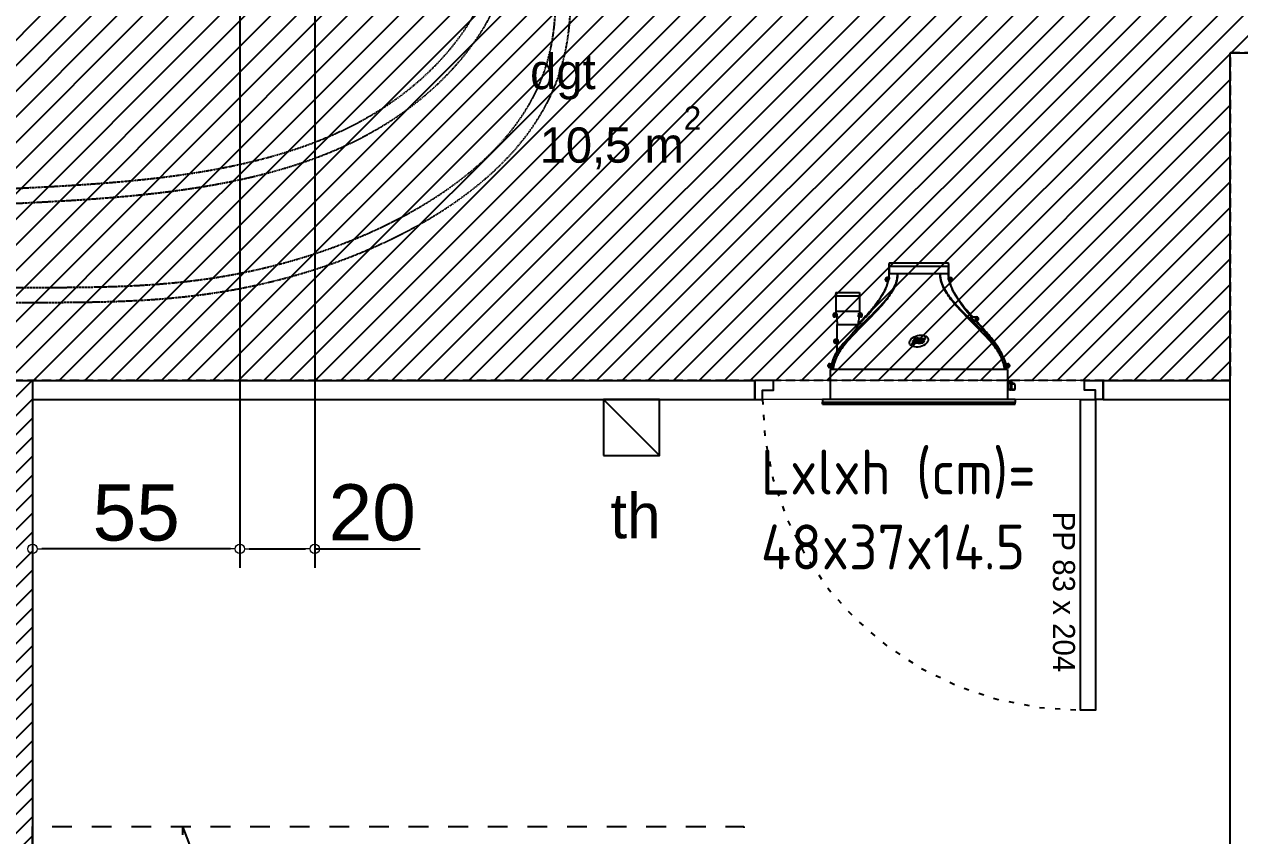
# Model space of a CAD drawing. Extents: x -2932 to 12371, y 2178 to 6224.
# Drawn here: x 5200.8 to 5525.5, y 3762.9 to 3979.5 of the extents above; entities that cross this region are included whole.
import ezdxf

# ---------------------------------------------------------------- set-up
doc = ezdxf.new("R2010")
doc.units = 0
doc.header["$PDMODE"] = 67
for name, pattern in [('prlm_ef', [0.165, 0.1, -0.065]), ('Style de ligne -13', [0.147638, 0.098425, -0.049213]), ('Style de ligne -18', [0.164042, 0.054681, -0.109361]), ('VW-01', [0.41656, 0.20828, -0.20828])]:
    doc.linetypes.add(name, pattern=pattern)
doc.layers.get('0').update_dxf_attribs({"color": 252})
doc.layers.add('_GAZELEC-BOITE INCORPO', color=36, linetype='Continuous', lineweight=18)
doc.layers.add('_GAZELEC-RESERVATION 2', color=6, linetype='Continuous', lineweight=18)
for name, color, linetype in [('_GAZELEC-EAU CHAUDE', 1, 'Continuous'), ('B amÈnagement intÈrieur_Hatch', 252, 'Continuous'), ('B aménagement intérieur', 252, 'Continuous'), ('B GÈnÈral_Hatch', 252, 'Continuous'), ('B Général', 252, 'Continuous'), ('C ANNOTATIONS-prestations', 252, 'Continuous'), ('C ANNOTATIONS-texte', 252, 'Continuous'), ('C ANNOTATIONS-texte surfaces', 252, 'Continuous'), ('D SURFACES-shab', 252, 'Continuous'), ('prlm-CHAUFF', 30, 'Continuous'), ('prlm-EAU-EF', 161, 'Continuous')]:
    doc.layers.add(name, color=color, linetype=linetype)
doc.styles.add('Arial', font='arial.ttf')
doc.styles.add('Eurostile', font='')
doc.styles.add('prlm-elec-cfa', font='comic.ttf', dxfattribs={"height": 12})
doc.styles.get("Standard").update_dxf_attribs({"font": 'isocp.shx', "height": 15})
doc.styles.get('Eurostile').set_extended_font_data('Eurostile')
doc.dimstyles.new('200', dxfattribs={"dimscale": 0.1, "dimtxt": 150, "dimasz": 25, "dimexe": 50, "dimexo": 50, "dimgap": 20, "dimtad": 1, "dimdec": 0, "dimdsep": 46, "dimtxsty": 'Arial', "dimblk1": 'DOTBLANK', "dimblk2": 'DOTBLANK', "dimsah": 1, "dimcen": 25, "dimclrd": 5, "dimclre": 5, "dimadec": 0, "dimazin": 0, "dimtfac": 1, "dimtdec": 0, "dimtmove": 0, "dimatfit": 3, "dimldrblk": 'DOTBLANK', "dimfxl": 50, "dimtolj": 1, "dimtzin": 0, "dimarcsym": 0})
pattern_1 = [(45, (0, 0), (2.4253472, -2.6458333), [])]

# ---------------------------------------------------------------- blocks, each defined once
blk = doc.blocks.new('A n1.PP 80')
at = {"layer": 'B Général', "flags": 128}
blk.add_lwpolyline([(-43, 2.5), (-43, 85.5), (-39, 85.5), (-39, 2.5)], close=True, dxfattribs=at)
at = {"layer": 'B Général', "linetype": 'Style de ligne -18', "ltscale": 25.4, "flags": 128}
blk.add_lwpolyline([(46, 2.5), (45.27, 13.33), (43.1, 23.98), (39.53, 34.26), (34.61, 44), (28.44, 53.03), (21.1, 61.19), (12.74, 68.35), (3.5, 74.38), (-6.47, 79.18), (-17, 82.67), (-27.91, 84.79), (-39, 85.5)], dxfattribs=at)
at = {"layer": 'B Général', "linetype": 'Continuous', "flags": 128}
for points in [[(-45, 2.5), (-43, 2.5), (-43, 0), (-40, 0), (-40, -2.5), (-45, -2.5)], [(48, 2.5), (46, 2.5), (46, 0), (43, 0), (43, -2.5), (48, -2.5), (48, -2.5), (48, -2.5), (48, 1.79), (48, 1.79)]]:
    blk.add_lwpolyline(points, close=True, dxfattribs=at)
at = {"layer": 'C ANNOTATIONS-prestations', "insert": (-37.5, 32.5), "char_height": 5.8825, "attachment_point": 1, "rotation": 90, "line_spacing_factor": 0.894142, "style": 'Eurostile'}
blk.add_mtext('PP 83 x 204', dxfattribs=at)
blk = doc.blocks.new('A n1.Lit 90.190')
at = {"layer": 'B Général', "linetype": 'VW-01', "ltscale": 25.4}
blk.add_line((45, 54.99), (-45, 20.35), dxfattribs=at)
at = {"layer": 'B Général', "linetype": 'VW-01', "ltscale": 25.4, "flags": 128}
for points in [[(-45, 95), (45, 95), (45, -95), (-45, -95)], [(-45, 95), (45, 95), (45, 54.99), (-45, 54.99)]]:
    blk.add_lwpolyline(points, close=True, dxfattribs=at)
blk = doc.blocks.new('A n1.Groupe-7-1')
at = {"layer": 'B amÈnagement intÈrieur_Hatch', "linetype": 'Continuous'}
h = blk.add_hatch(dxfattribs=at)
h.set_pattern_fill('F_P__SOFFITE', color=256, style=0, pattern_type=2)
h.set_pattern_definition([(45, (0, 0.2205), (-3.5277778, 3.3072917), [])])
h.paths.add_polyline_path([(5687.94, 4069.39), (5687.95, 4069.39), (5687.95, 4134.39), (5807.96, 4134.39), (5807.96, 3971.89), (5522.96, 3971.89), (5522.96, 3884.39), (5060.7, 3884.39), (5060.7, 3984.39), (5422.09, 3984.39), (5422.09, 4134.39), (5652.94, 4134.39), (5652.94, 4067.39), (5687.94, 4067.39)])
at = {"layer": 'B aménagement intérieur', "linetype": 'Style de ligne -13', "ltscale": 25.4, "flags": 128}
blk.add_lwpolyline([(5687.94, 4069.39), (5687.95, 4069.39), (5687.95, 4134.39), (5807.96, 4134.39), (5807.96, 3971.89), (5522.96, 3971.89), (5522.96, 3884.39), (5060.7, 3884.39), (5060.7, 3984.39), (5422.09, 3984.39), (5422.09, 4134.39), (5652.94, 4134.39), (5652.94, 4067.39), (5687.94, 4067.39)], close=True, dxfattribs=at)
at = {"layer": 'B Général', "linetype": 'Continuous'}
for p, q in [((5522.96, 3549.39), (5522.96, 3971.89)), ((5522.96, 3884.39), (5522.96, 3971.89)), ((5522.96, 3971.89), (5527.96, 3971.89)), ((5522.96, 3971.89), (5527.96, 3971.89)), ((5203.04, 3884.39), (5395.98, 3884.39)), ((5203.04, 3884.39), (5395.98, 3884.39)), ((5395.98, 3879.39), (5395.98, 3884.39)), ((5488.98, 3884.39), (5522.96, 3884.39)), ((5488.98, 3884.39), (5522.96, 3884.39)), ((5488.98, 3879.39), (5488.98, 3884.39)), ((5203.04, 3879.39), (5395.98, 3879.39)), ((5203.04, 3879.39), (5395.98, 3879.39)), ((5488.98, 3879.39), (5522.96, 3879.39)), ((5488.98, 3879.39), (5522.96, 3879.39)), ((5522.96, 3549.39), (5522.96, 3879.39))]:
    blk.add_line(p, q, dxfattribs=at)
at = {"layer": 'D SURFACES-shab', "lineweight": 18, "flags": 128}
for points in [[(5807.96, 3971.89), (5522.96, 3971.89), (5522.96, 3884.39), (5059.73, 3884.39), (5059.73, 3984.39), (5422.09, 3984.39), (5422.09, 4134.39), (5652.97, 4134.39), (5652.97, 4067.4), (5687.97, 4067.39), (5687.97, 4134.39), (5807.96, 4134.39)], [(5203.04, 3551.39), (5522.96, 3551.39), (5522.96, 3879.39), (5203.04, 3879.39)]]:
    blk.add_lwpolyline(points, close=True, dxfattribs=at)
at = {"layer": 'B Général'}
for name, p, rotation in [('A n1.PP 80', (5443.98, 3881.89), 180), ('A n1.Lit 90.190', (5298.04, 3720.38), 90)]:
    blk.add_blockref(name, p, dxfattribs=dict(at, rotation=rotation))
at = {"layer": 'C ANNOTATIONS-texte', "insert": (5344.69, 3959.39), "char_height": 9.412, "attachment_point": 8, "line_spacing_factor": 0.894142, "style": 'Eurostile'}
blk.add_mtext('dgt', dxfattribs=at)
at = {"layer": 'C ANNOTATIONS-texte surfaces', "insert": (5360.06, 3957.65), "char_height": 9.412, "attachment_point": 2, "line_spacing_factor": 0.894142, "style": 'Eurostile'}
blk.add_mtext('10,5 m{\\H0.6667x;\\S2^ ;}', dxfattribs=at)
blk = doc.blocks.new('xi.twintop')
at = {"layer": 'prlm-CHAUFF', "ltscale": 50}
for p, q in [((-7.9, 36.5), (7.9, 36.5)), ((-7.9, 32.5), (-8.46, 32.5)), ((-8, 35.6), (8, 35.6)), ((-7.9, 32.5), (-7.95, 32.18)), ((-7.9, 35.6), (-7.9, 33.5)), ((-7.9, 33.5), (-7.9, 35.6)), ((-5.67, 33.5), (-7.9, 33.5)), ((5.67, 33.5), (-5.67, 33.5)), ((7.9, 33.5), (5.67, 33.5)), ((7.9, 35.6), (7.9, 33.5)), ((7.9, 33.5), (7.9, 35.6)), ((7.95, 32.18), (7.9, 32.5)), ((7.9, 32.5), (8.46, 32.5)), ((-8.61, 31.95), (-8.61, 32.05)), ((-8.61, 32.05), (-8.51, 32.05)), ((-8.51, 31.95), (-8.61, 31.95)), ((-8.51, 32.16), (-8.41, 32.16)), ((-8.51, 32.05), (-8.51, 32.16)), ((-8.51, 31.84), (-8.51, 31.95)), ((-8.41, 31.84), (-8.51, 31.84)), ((-8.46, 31.5), (-8.16, 31.5)), ((-8.41, 32.16), (-8.41, 32.05)), ((-8.41, 32.05), (-8.3, 32.05)), ((-8.3, 31.95), (-8.41, 31.95)), ((-8.41, 31.95), (-8.41, 31.84)), ((-8.3, 32.05), (-8.3, 31.95)), ((-8.16, 31.5), (-7.95, 32.18)), ((8.16, 31.5), (7.95, 32.18)), ((8.46, 31.5), (8.16, 31.5)), ((8.3, 31.95), (8.3, 32.05)), ((8.3, 32.05), (8.41, 32.05)), ((8.41, 31.95), (8.3, 31.95)), ((8.41, 32.16), (8.51, 32.16)), ((8.41, 32.05), (8.41, 32.16)), ((8.41, 31.84), (8.41, 31.95)), ((8.51, 31.84), (8.41, 31.84)), ((8.51, 32.16), (8.51, 32.05)), ((8.51, 32.05), (8.61, 32.05)), ((8.61, 31.95), (8.51, 31.95)), ((8.51, 31.95), (8.51, 31.84)), ((8.61, 32.05), (8.61, 31.95)), ((-15.75, 27.6), (-22.25, 27.6)), ((-22.15, 28.5), (-15.85, 28.5)), ((-22.15, 27.6), (-22.15, 23.5)), ((-22.15, 27.6), (-22.15, 23.5)), ((-15.85, 27.6), (-15.85, 23.5)), ((-15.85, 27.6), (-15.85, 23.5)), ((-9.41, 28.48), (-9.41, 28.48)), ((9.12, 29.02), (9.09, 29.02)), ((9.41, 28.48), (9.38, 28.48)), ((-22.4, 23), (-21.97, 23)), ((-15.85, 23.5), (-22.15, 23.5)), ((-21.97, 23), (-21.85, 22.06)), ((-16.15, 22.06), (-16.03, 23)), ((-16.03, 23), (-15.6, 23)), ((-22.56, 22.55), (-22.45, 22.55)), ((-22.56, 22.45), (-22.56, 22.55)), ((-22.45, 22.45), (-22.56, 22.45)), ((-22.45, 22.66), (-22.35, 22.66)), ((-22.45, 22.55), (-22.45, 22.66)), ((-22.45, 22.34), (-22.45, 22.45)), ((-22.35, 22.34), (-22.45, 22.34)), ((-21.85, 22), (-22.4, 22)), ((-22.35, 22.66), (-22.35, 22.55)), ((-22.35, 22.55), (-22.24, 22.55)), ((-22.24, 22.45), (-22.35, 22.45)), ((-22.35, 22.45), (-22.35, 22.34)), ((-22.24, 22.55), (-22.24, 22.45)), ((-21.85, 22.06), (-21.85, 22)), ((-21.8, 20), (-16.2, 20)), ((-21.8, 16), (-21.8, 20)), ((-21.8, 16), (-21.8, 20)), ((-16.2, 19.84), (-14.13, 22)), ((-14.13, 22), (-16.2, 19.84)), ((-16.2, 19.84), (-16.2, 20)), ((-16.2, 19.84), (-16.2, 20)), ((-16.15, 22), (-16.15, 22.06)), ((-15.6, 22), (-16.15, 22)), ((-15.76, 22.45), (-15.76, 22.55)), ((-15.76, 22.55), (-15.65, 22.55)), ((-15.65, 22.45), (-15.76, 22.45)), ((-15.65, 22.66), (-15.55, 22.66)), ((-15.65, 22.55), (-15.65, 22.66)), ((-15.65, 22.34), (-15.65, 22.45)), ((-15.55, 22.34), (-15.65, 22.34)), ((-15.55, 22.66), (-15.55, 22.55)), ((-15.55, 22.55), (-15.44, 22.55)), ((-15.55, 22.45), (-15.55, 22.34)), ((-15.44, 22.45), (-15.55, 22.45)), ((-15.44, 22.55), (-15.44, 22.45)), ((14.83, 21), (13.83, 22)), ((13.83, 22), (15.44, 22)), ((15.44, 21), (14.83, 21)), ((15.28, 21.45), (15.28, 21.55)), ((15.28, 21.55), (15.39, 21.55)), ((15.39, 21.45), (15.28, 21.45)), ((15.39, 21.66), (15.49, 21.66)), ((15.39, 21.55), (15.39, 21.66)), ((15.39, 21.34), (15.39, 21.45)), ((15.49, 21.34), (15.39, 21.34)), ((15.49, 21.66), (15.49, 21.55)), ((15.49, 21.55), (15.6, 21.55)), ((15.49, 21.45), (15.49, 21.34)), ((15.6, 21.45), (15.49, 21.45)), ((15.6, 21.55), (15.6, 21.45)), ((-22.36, 15.45), (-22.36, 15.55)), ((-22.36, 15.55), (-22.25, 15.55)), ((-22.25, 15.45), (-22.36, 15.45)), ((-22.25, 15.66), (-22.15, 15.66)), ((-22.25, 15.55), (-22.25, 15.66)), ((-22.25, 15.34), (-22.25, 15.45)), ((-22.15, 15.34), (-22.25, 15.34)), ((-22.2, 16), (-21.65, 16)), ((-21.65, 15), (-22.2, 15)), ((-22.15, 15.66), (-22.15, 15.55)), ((-22.15, 15.55), (-22.04, 15.55)), ((-22.15, 15.45), (-22.15, 15.34)), ((-22.04, 15.45), (-22.15, 15.45)), ((-22.04, 15.55), (-22.04, 15.45)), ((-21.8, 12.88), (-21.8, 15)), ((-21.8, 12.88), (-21.8, 15)), ((-21.65, 16), (-21.65, 15)), ((-23.96, 8.95), (-23.96, 9.05)), ((-23.96, 9.05), (-23.85, 9.05)), ((-23.85, 8.95), (-23.96, 8.95)), ((-23.85, 9.16), (-23.75, 9.16)), ((-23.85, 9.05), (-23.85, 9.16)), ((-23.85, 8.84), (-23.85, 8.95)), ((-23.75, 8.84), (-23.85, 8.84)), ((-23.8, 9.5), (-23.19, 9.5)), ((-23.36, 8.5), (-23.8, 8.5)), ((-23.75, 9.16), (-23.75, 9.05)), ((-23.75, 9.05), (-23.64, 9.05)), ((-23.75, 8.95), (-23.75, 8.84)), ((-23.64, 8.95), (-23.75, 8.95)), ((23.7, 8), (-23.7, 8)), ((-23.7, 8), (-23.7, 0)), ((-23.64, 9.05), (-23.64, 8.95)), ((-23.36, 8.42), (-23.36, 8.5)), ((23.19, 9.5), (23.8, 9.5)), ((23.36, 8.42), (23.36, 8.5)), ((23.8, 8.5), (23.36, 8.5)), ((23.64, 8.95), (23.64, 9.05)), ((23.64, 9.05), (23.75, 9.05)), ((23.75, 8.95), (23.64, 8.95)), ((23.7, 8), (23.7, 0)), ((23.75, 9.16), (23.85, 9.16)), ((23.75, 9.05), (23.75, 9.16)), ((23.75, 8.84), (23.75, 8.95)), ((23.85, 8.84), (23.75, 8.84)), ((23.85, 9.16), (23.85, 9.05)), ((23.85, 9.05), (23.96, 9.05)), ((23.85, 8.95), (23.85, 8.84)), ((23.96, 8.95), (23.85, 8.95)), ((23.96, 9.05), (23.96, 8.95)), ((24.18, 4.47), (23.7, 4.81)), ((24.06, 4.42), (23.7, 4.66)), ((24.06, 2.6), (24.06, 4.42)), ((24.64, 4.04), (24.06, 4.42)), ((24.2, 4.46), (24.18, 4.47)), ((24.54, 4.24), (24.2, 4.46)), ((24.35, 4.85), (24.33, 4.89)), ((24.35, 4.36), (24.35, 4.85)), ((24.35, 4.85), (24.36, 4.85)), ((24.41, 4.79), (24.43, 4.83)), ((24.41, 4.79), (24.41, 4.32)), ((25.01, 4.43), (24.41, 4.79)), ((24.43, 4.83), (25.04, 4.47)), ((24.64, 4.04), (24.72, 4.01)), ((24.64, 2.6), (24.64, 4.04)), ((24.72, 4.01), (24.72, 2.65)), ((25.04, 4.47), (25.01, 4.43)), ((25.01, 4.25), (25.01, 4.43)), ((25.02, 4.42), (25.01, 4.43)), ((25.06, 4.46), (25.02, 4.42)), ((25.02, 4.42), (25.02, 4.25)), ((25.28, 4.25), (25.02, 4.42)), ((25.04, 4.47), (25.06, 4.46)), ((25.06, 4.46), (25.39, 4.24)), ((25.71, 2.65), (25.71, 4.01)), ((-25.75, 0), (-25.75, -0.73)), ((25.75, 0), (-25.75, 0)), ((23.7, 2.6), (24.06, 2.6)), ((23.7, 2.57), (23.73, 2.6)), ((23.79, 2.6), (23.88, 2.51)), ((23.88, 2.51), (23.97, 2.6)), ((24.04, 2.6), (24.13, 2.51)), ((24.64, 2.6), (24.06, 2.6)), ((24.13, 2.51), (24.22, 2.6)), ((24.18, 2.56), (24.24, 2.51)), ((24.24, 2.51), (24.3, 2.58)), ((24.28, 2.6), (24.37, 2.51)), ((24.37, 2.51), (24.46, 2.6)), ((24.42, 2.57), (24.48, 2.51)), ((24.48, 2.51), (24.56, 2.58)), ((24.54, 2.6), (24.63, 2.51)), ((24.63, 2.51), (24.72, 2.6)), ((24.72, 2.65), (24.64, 2.6)), ((24.64, 2.6), (24.64, 2.6)), ((25.66, 2.6), (24.64, 2.6)), ((24.7, 2.58), (24.77, 2.51)), ((24.72, 2.65), (25.71, 2.65)), ((24.73, 2.6), (24.82, 2.51)), ((24.77, 2.51), (24.79, 2.53)), ((24.82, 2.51), (24.91, 2.6)), ((24.9, 2.59), (24.98, 2.51)), ((24.98, 2.51), (25.07, 2.6)), ((25.02, 2.54), (25.05, 2.51)), ((25.05, 2.51), (25.09, 2.55)), ((25.06, 2.58), (25.13, 2.51)), ((25.13, 2.51), (25.22, 2.6)), ((25.19, 2.57), (25.25, 2.51)), ((25.25, 2.51), (25.34, 2.6)), ((25.27, 2.53), (25.29, 2.51)), ((25.29, 2.51), (25.32, 2.54)), ((25.31, 2.56), (25.36, 2.51)), ((25.36, 2.51), (25.45, 2.6)), ((25.4, 2.55), (25.44, 2.51)), ((25.44, 2.51), (25.53, 2.6)), ((25.48, 2.54), (25.51, 2.51)), ((25.51, 2.51), (25.6, 2.6)), ((25.53, 2.53), (25.55, 2.51)), ((25.55, 2.51), (25.64, 2.6)), ((25.71, 2.65), (25.66, 2.6)), ((25.66, 2.6), (25.66, 2.6)), ((25.75, 0), (25.75, -0.73)), ((-25.75, -0.81), (-25.75, -0.73)), ((-25.75, -0.73), (25.75, -0.73)), ((-25.75, -1.3), (-25.75, -0.81)), ((25.75, -0.81), (-25.75, -0.81)), ((-25.75, -1.3), (25.75, -1.3)), ((23.75, -0.99), (-23.75, -0.99)), ((-23.75, -1.06), (-23.75, -0.99)), ((-23.55, -0.99), (-23.75, -1.06)), ((-23.75, -1.06), (23.75, -1.06)), ((23.75, -1.11), (-23.75, -1.11)), ((-23.75, -1.16), (-23.75, -1.11)), ((-23.59, -1.11), (-23.75, -1.16)), ((-23.75, -1.16), (23.75, -1.16)), ((23.75, -1.2), (-23.75, -1.2)), ((-23.75, -1.23), (-23.75, -1.2)), ((-23.64, -1.2), (-23.75, -1.23)), ((-23.75, -1.23), (23.75, -1.23)), ((23.75, -1.26), (-23.75, -1.26)), ((-23.75, -1.28), (-23.75, -1.26)), ((-23.68, -1.26), (-23.75, -1.28)), ((-23.75, -1.28), (23.75, -1.28)), ((23.75, -1.29), (-23.75, -1.29)), ((-23.75, -1.3), (-23.75, -1.29)), ((-23.73, -1.29), (-23.75, -1.3)), ((-23.75, -1.3), (23.75, -1.3)), ((23.75, -1.06), (23.55, -0.99)), ((23.75, -1.16), (23.59, -1.11)), ((23.75, -1.23), (23.64, -1.2)), ((23.75, -1.28), (23.68, -1.26)), ((23.75, -1.3), (23.73, -1.29)), ((23.75, -0.99), (23.75, -1.06)), ((23.75, -1.11), (23.75, -1.16)), ((23.75, -1.2), (23.75, -1.23)), ((23.75, -1.26), (23.75, -1.28)), ((23.75, -1.29), (23.75, -1.3)), ((25.75, -0.73), (25.75, -0.81)), ((25.75, -1.3), (25.75, -0.81))]:
    blk.add_line(p, q, dxfattribs=at)
for centre, radius in [((-8.46, 32), 0.3), ((-8.46, 32), 0.25), ((8.46, 32), 0.3), ((8.46, 32), 0.25), ((-22.4, 22.5), 0.3), ((-22.4, 22.5), 0.25), ((-15.6, 22.5), 0.3), ((-15.6, 22.5), 0.25), ((15.44, 21.5), 0.3), ((15.44, 21.5), 0.25), ((-22.2, 15.5), 0.3), ((-22.2, 15.5), 0.25), ((-23.8, 9), 0.3), ((-23.8, 9), 0.25), ((23.8, 9), 0.3), ((23.8, 9), 0.25)]:
    blk.add_circle(centre, radius, dxfattribs=at)
for centre, radius, start, end in [((-6.01, 35.83), 2, 160.5755, 186.7441), ((-6.01, 35.83), 2, 160.5755, 186.7441), ((6.01, 35.83), 2, 353.2559, 19.4245), ((6.01, 35.83), 2, 353.2559, 19.4245), ((-8.46, 32), 0.5, 90, 270), ((-15.67, 33.51), 7.77, 352.5456, 359.9423), ((-15.72, 33.51), 7.82, 352.5763, 359.9264), ((-15.07, 33.49), 7.17, 352.0923, 353.5448), ((-15.07, 33.49), 7.17, 353.9053, 0.1157), ((15.11, 33.49), 7.25, 179.9215, 187.8382), ((15.67, 33.51), 7.77, 180.0577, 187.4544), ((15.72, 33.51), 7.82, 180.0736, 187.4237), ((8.46, 32), 0.5, 270, 90), ((-19.51, 34.47), 11.74, 332.3321, 345.441), ((-19.16, 34.32), 11.35, 332.1374, 345.6929), ((21.1, 34.98), 13.43, 192.9954, 216.0824), ((19.16, 34.32), 11.35, 194.4106, 207.8626), ((-20.26, 27.83), 2, 160.5755, 186.7441), ((-20.26, 27.83), 2, 160.5755, 186.7441), ((-17.74, 27.83), 2, 353.2559, 19.4245), ((-17.74, 27.83), 2, 353.2559, 19.4245), ((-43.13, 48.06), 39, 319.3887, 329.86), ((-43.13, 48.06), 39, 319.3887, 329.8601), ((-26.92, 38.17), 20.01, 331.0483, 332.7983), ((-26.92, 38.17), 20.01, 331.0482, 332.7982), ((26.92, 38.17), 20.01, 207.2018, 208.9518), ((43.13, 48.06), 39, 210.1399, 220.6113), ((43.13, 48.06), 39, 212.5506, 220.6113), ((-22.4, 22.5), 0.5, 90, 270), ((-15.6, 22.5), 0.5, 270, 90), ((-22.51, 30.1), 11.66, 315.9701, 320.4245), ((-22.76, 30.33), 11.99, 316.0326, 320.3619), ((22.51, 30.1), 11.66, 219.5755, 224.0299), ((22.76, 30.33), 11.99, 219.6381, 223.9674), ((15.44, 21.5), 0.5, 270, 90), ((-44.74, 40.05), 35.1, 315.7111, 319.5265), ((-22.2, 15.5), 0.5, 90, 270), ((-2.48, -0.77), 23.65, 136.4099, 144.7501), ((-11.41, 6.64), 12.12, 163.7263, 166.3852), ((-23.8, 9), 0.5, 90, 270), ((23.8, 9), 0.5, 270, 90), ((17.64, -7.23), 13.85, 61.9182, 64.0515), ((17.76, -6.88), 13.43, 62.115, 63.7632), ((18.29, -6.04), 12.5, 61.3177, 61.5903), ((24.75, 5.45), 0.703, 233.033, 242.9325), ((24.72, 5.11), 0.448, 214.6713, 225.4982), ((25.88, 4.92), 0.836, 234.1326, 239.2425), ((18.29, -6.04), 12.5, 53.7494, 55.0637)]:
    blk.add_arc(centre, radius, start, end, dxfattribs=at)
blk.add_ellipse((0, 15.55), major_axis=(2.49, 0.57), ratio=0.600775, dxfattribs=at)
for points, knots in [([(-5.67, 33.5), (-5.67, 33.33), (-5.68, 33.16), (-5.7, 32.82), (-5.72, 32.65), (-5.8, 32.15), (-5.87, 31.82), (-6.05, 31.16), (-6.16, 30.84), (-6.41, 30.21), (-6.55, 29.9), (-7, 29), (-7.34, 28.43), (-8.08, 27.34), (-8.47, 26.81), (-9.69, 25.27), (-10.57, 24.3), (-12.38, 22.39), (-13.32, 21.46), (-15.19, 19.6), (-16.12, 18.67), (-17.95, 16.77), (-18.84, 15.8), (-20.08, 14.27), (-20.47, 13.75), (-21.03, 12.94), (-21.21, 12.66), (-21.55, 12.09), (-21.72, 11.8), (-22.17, 10.91), (-22.43, 10.31), (-22.7, 9.36), (-22.77, 9.03), (-22.86, 8.47), (-22.88, 8.24), (-22.89, 8)], [0, 0, 0, 0, 0.015625, 0.015625, 0.03125, 0.03125, 0.0625, 0.0625, 0.09375, 0.09375, 0.125, 0.125, 0.1875, 0.1875, 0.25, 0.25, 0.375, 0.375, 0.5, 0.5, 0.625, 0.625, 0.75, 0.75, 0.8125, 0.8125, 0.84375, 0.84375, 0.875, 0.875, 0.9375, 0.9375, 0.96875, 0.96875, 0.9907189, 0.9907189, 0.9907189, 0.9907189]), ([(-18.04, 17.26), (-16.85, 18.51), (-15.59, 19.7), (-13.1, 22.1), (-11.85, 23.3), (-10.07, 25.17), (-9.49, 25.81), (-8.39, 27.13), (-7.87, 27.82), (-7.16, 28.91), (-6.93, 29.29), (-6.52, 30.07), (-6.33, 30.48), (-6.02, 31.31), (-5.89, 31.74), (-5.76, 32.39), (-5.73, 32.61), (-5.69, 32.95), (-5.69, 33.06), (-5.67, 33.28), (-5.67, 33.39), (-5.67, 33.5)], [0, 0, 0, 0, 0.25, 0.25, 0.5, 0.5, 0.625, 0.625, 0.75, 0.75, 0.8125, 0.8125, 0.875, 0.875, 0.9375, 0.9375, 0.96875, 0.96875, 0.984375, 0.984375, 1, 1, 1, 1]), ([(5.67, 33.5), (5.67, 33.33), (5.68, 33.16), (5.71, 32.81), (5.73, 32.64), (5.81, 32.14), (5.88, 31.8), (6.08, 31.14), (6.2, 30.82), (6.47, 30.19), (6.62, 29.88), (7.1, 28.98), (7.46, 28.42), (8.23, 27.34), (8.65, 26.82), (9.93, 25.3), (10.84, 24.34), (12.72, 22.46), (13.69, 21.54), (15.61, 19.69), (16.57, 18.77), (18.43, 16.87), (19.34, 15.9), (20.59, 14.36), (20.99, 13.83), (21.55, 13), (21.73, 12.72), (22.07, 12.15), (22.24, 11.85), (22.69, 10.95), (22.94, 10.33), (23.21, 9.37), (23.28, 9.05), (23.36, 8.48), (23.38, 8.24), (23.39, 8)], [0, 0, 0, 0, 0.015625, 0.015625, 0.03125, 0.03125, 0.0625, 0.0625, 0.09375, 0.09375, 0.125, 0.125, 0.1875, 0.1875, 0.25, 0.25, 0.375, 0.375, 0.5, 0.5, 0.625, 0.625, 0.75, 0.75, 0.8125, 0.8125, 0.84375, 0.84375, 0.875, 0.875, 0.9375, 0.9375, 0.96875, 0.96875, 0.9908046, 0.9908046, 0.9908046, 0.9908046]), ([(22.89, 8), (22.88, 8.24), (22.86, 8.47), (22.77, 9.03), (22.7, 9.36), (22.43, 10.31), (22.17, 10.91), (21.72, 11.8), (21.55, 12.09), (21.21, 12.66), (21.03, 12.94), (20.47, 13.75), (20.08, 14.27), (18.84, 15.8), (17.95, 16.77), (16.12, 18.67), (15.18, 19.6), (13.32, 21.46), (12.38, 22.39), (10.57, 24.3), (9.69, 25.27), (8.47, 26.81), (8.08, 27.34), (7.34, 28.43), (7, 29), (6.55, 29.9), (6.41, 30.21), (6.16, 30.84), (6.05, 31.16), (5.87, 31.82), (5.79, 32.15), (5.72, 32.65), (5.7, 32.82), (5.68, 33.16), (5.67, 33.33), (5.67, 33.5)], [0.0092808, 0.0092808, 0.0092808, 0.0092808, 0.03125, 0.03125, 0.0625, 0.0625, 0.125, 0.125, 0.15625, 0.15625, 0.1875, 0.1875, 0.25, 0.25, 0.375, 0.375, 0.5, 0.5, 0.625, 0.625, 0.75, 0.75, 0.8125, 0.8125, 0.875, 0.875, 0.90625, 0.90625, 0.9375, 0.9375, 0.96875, 0.96875, 0.984375, 0.984375, 1, 1, 1, 1]), ([(-8.9, 29.46), (-9.06, 29.12), (-9.43, 28.41), (-10.08, 27.35), (-10.83, 26.27), (-11.65, 25.18), (-12.54, 24.1), (-13.65, 22.81), (-14.86, 21.46), (-15.81, 20.43), (-16.2, 20)], [0.1568082, 0.1568082, 0.1568082, 0.1568082, 0.2305418, 0.3149874, 0.4025619, 0.4929385, 0.5856877, 0.6803551, 0.8317746, 0.9509578, 0.9509578, 0.9509578, 0.9509578]), ([(14.38, 22), (14.06, 22.36), (13.37, 23.14), (12.33, 24.35), (11.38, 25.54), (10.58, 26.62), (9.93, 27.59), (9.37, 28.52), (9.05, 29.15), (8.91, 29.44)], [0.5730592, 0.5730592, 0.5730592, 0.5730592, 0.626259, 0.6884084, 0.7489718, 0.7930827, 0.8358988, 0.8773199, 0.9123747, 0.9123747, 0.9123747, 0.9123747]), ([(-18.04, 17.26), (-17.81, 17.52), (-17.58, 17.79), (-17.17, 18.3), (-16.98, 18.55), (-16.64, 19.03), (-16.49, 19.25), (-16.32, 19.53), (-16.28, 19.62), (-16.22, 19.76), (-16.2, 19.81), (-16.2, 19.84)], [0, 0, 0, 0, 0.25, 0.25, 0.5, 0.5, 0.75, 0.75, 0.875, 0.875, 1, 1, 1, 1]), ([(23.19, 9.5), (23.12, 9.79), (23.04, 10.07), (22.86, 10.64), (22.75, 10.92), (22.41, 11.74), (22.14, 12.27), (21.56, 13.3), (21.24, 13.8), (20.57, 14.77), (20.21, 15.25), (19.11, 16.65), (18.33, 17.54), (16.73, 19.29), (15.91, 20.15), (15.09, 21)], [0, 0, 0, 0, 0.0625, 0.0625, 0.125, 0.125, 0.25, 0.25, 0.375, 0.375, 0.5, 0.5, 0.75, 0.75, 1, 1, 1, 1]), ([(21.4, 13.55), (21.3, 13.71), (20.98, 14.2), (20.41, 15.02), (19.67, 15.99), (18.88, 16.96), (17.95, 18.04), (16.9, 19.22), (15.98, 20.24), (15.44, 20.84), (15.29, 21)], [0.1694223, 0.1694223, 0.1694223, 0.1694223, 0.1906001, 0.2339285, 0.2787061, 0.3247019, 0.3716424, 0.4351709, 0.4991397, 0.523565, 0.523565, 0.523565, 0.523565]), ([(-1.63, 15.67), (-0.9, 16.39), (-0.53, 16.49), (-0.14, 16.44), (0.47, 16.38), (1.12, 15.98), (1.85, 16.55)], [0, 0, 0, 0, 0.389075, 0.389075, 0.389075, 1, 1, 1, 1]), ([(-23.39, 8), (-23.38, 8.28), (-23.35, 8.55), (-23.25, 9.19), (-23.16, 9.55), (-22.84, 10.61), (-22.54, 11.29), (-21.83, 12.6), (-21.42, 13.22), (-20.56, 14.41), (-20.09, 14.98), (-19.62, 15.54)], [0.0331631, 0.0331631, 0.0331631, 0.0331631, 0.125, 0.125, 0.25, 0.25, 0.5, 0.5, 0.75, 0.75, 1, 1, 1, 1]), ([(-1.94, 14.63), (-1.21, 15.35), (-0.84, 15.44), (-0.45, 15.4), (0.16, 15.33), (0.81, 14.93), (1.54, 15.51)], [0, 0, 0, 0, 0.389075, 0.389075, 0.389075, 1, 1, 1, 1]), ([(-23.19, 9.5), (-23.12, 9.8), (-23.04, 10.09), (-22.9, 10.53), (-22.84, 10.67), (-22.74, 10.96), (-22.68, 11.1), (-22.5, 11.53), (-22.37, 11.8), (-22.1, 12.35), (-21.95, 12.61), (-21.8, 12.88)], [0, 0, 0, 0, 0.25, 0.25, 0.375, 0.375, 0.5, 0.5, 0.75, 0.75, 1, 1, 1, 1]), ([(-21.8, 12.88), (-21.96, 12.6), (-22.11, 12.32), (-22.4, 11.74), (-22.54, 11.45), (-22.78, 10.85), (-22.89, 10.55), (-23.01, 10.17), (-23.03, 10.1), (-23.05, 10.03)], [0, 0, 0, 0, 0.25, 0.25, 0.5, 0.5, 0.75, 0.75, 0.8062429, 0.8062429, 0.8062429, 0.8062429]), ([(24.24, 4.96), (24.23, 4.96), (24.23, 4.96), (24.22, 4.97), (24.2, 4.97), (24.19, 4.97), (24.18, 4.98), (24.16, 4.98), (24.15, 4.98), (24.13, 4.99), (24.11, 4.99), (24.09, 4.99), (24.08, 4.99), (24.05, 4.99), (24.02, 4.99), (23.98, 4.99), (23.93, 4.98), (23.89, 4.98), (23.84, 4.97), (23.78, 4.96), (23.74, 4.95), (23.71, 4.95), (23.7, 4.94)], [0.1059402, 0.1059402, 0.1059402, 0.1059402, 0.1359504, 0.1694868, 0.202886, 0.2361704, 0.2693627, 0.3024859, 0.3355633, 0.3686184, 0.401675, 0.434757, 0.4678887, 0.5010941, 0.5629781, 0.6246926, 0.6863942, 0.7482374, 0.8103737, 0.8729511, 0.9361135, 0.9654522, 0.9654522, 0.9654522, 0.9654522]), ([(23.7, 4.91), (23.71, 4.91), (23.72, 4.91), (23.74, 4.92), (23.78, 4.92), (23.81, 4.93), (23.83, 4.93), (23.86, 4.94), (23.89, 4.94), (23.92, 4.95), (23.94, 4.95), (23.97, 4.95), (23.99, 4.96), (24.02, 4.96), (24.04, 4.96), (24.06, 4.96), (24.08, 4.96), (24.11, 4.96), (24.14, 4.96), (24.18, 4.96), (24.21, 4.95), (24.24, 4.95), (24.26, 4.94), (24.28, 4.93), (24.3, 4.92), (24.32, 4.91), (24.33, 4.9), (24.33, 4.89)], [0.053874, 0.053874, 0.053874, 0.053874, 0.0607104, 0.0907643, 0.1206402, 0.1503557, 0.1799287, 0.2093776, 0.238721, 0.2679778, 0.2971672, 0.3263086, 0.3554219, 0.3845269, 0.4136437, 0.4427926, 0.4719939, 0.5012681, 0.5562327, 0.6110034, 0.6657154, 0.7205017, 0.7754929, 0.8308166, 0.8865967, 0.9429527, 1, 1, 1, 1]), ([(24.35, 4.85), (24.35, 4.86), (24.35, 4.86), (24.34, 4.87), (24.33, 4.88), (24.32, 4.88), (24.31, 4.89), (24.3, 4.89), (24.29, 4.9), (24.28, 4.9), (24.26, 4.91), (24.25, 4.91), (24.23, 4.91), (24.22, 4.92), (24.2, 4.92), (24.18, 4.92), (24.17, 4.92), (24.15, 4.92), (24.12, 4.92), (24.09, 4.92), (24.05, 4.92), (24, 4.92), (23.95, 4.91), (23.9, 4.9), (23.85, 4.89), (23.79, 4.88), (23.74, 4.87), (23.71, 4.86), (23.7, 4.86)], [0, 0, 0, 0, 0.0300773, 0.0600539, 0.0899314, 0.1197114, 0.1493956, 0.1789856, 0.2084831, 0.2378898, 0.2672073, 0.2964374, 0.3255817, 0.3546421, 0.3836203, 0.4125181, 0.4413372, 0.4700795, 0.4987468, 0.5532579, 0.6080368, 0.6630958, 0.7184471, 0.7741027, 0.8300742, 0.8863734, 0.9430116, 0.9677174, 0.9677174, 0.9677174, 0.9677174]), ([(24.65, 4.2), (24.65, 4.2), (24.64, 4.2), (24.64, 4.2), (24.63, 4.2), (24.63, 4.2), (24.62, 4.2), (24.61, 4.21), (24.6, 4.21), (24.59, 4.21), (24.58, 4.22), (24.55, 4.23), (24.54, 4.24), (24.54, 4.24)], [0, 0, 0, 0, 0.061789, 0.122374, 0.182441, 0.242697, 0.303842, 0.366548, 0.43144, 0.49908, 0.668346, 0.832646, 1, 1, 1, 1]), ([(25.45, 4.21), (25.44, 4.21), (25.44, 4.22), (25.43, 4.22), (25.41, 4.23), (25.4, 4.23), (25.39, 4.24), (25.37, 4.24), (25.36, 4.25), (25.34, 4.25), (25.32, 4.25), (25.3, 4.26), (25.29, 4.26), (25.27, 4.26), (25.24, 4.26), (25.22, 4.26), (25.2, 4.26), (25.17, 4.26), (25.13, 4.26), (25.08, 4.26), (25.03, 4.26), (24.97, 4.25), (24.91, 4.24), (24.85, 4.24), (24.79, 4.23), (24.72, 4.21), (24.67, 4.21), (24.65, 4.2)], [0.0304712, 0.0304712, 0.0304712, 0.0304712, 0.0599457, 0.0897682, 0.1195016, 0.1491541, 0.1787343, 0.2082505, 0.2377114, 0.2671256, 0.2965018, 0.3258487, 0.355175, 0.3844897, 0.4138015, 0.4431194, 0.4724522, 0.5018089, 0.5568669, 0.611863, 0.6668562, 0.7219052, 0.7770682, 0.8324028, 0.8879658, 0.9438132, 1, 1, 1, 1]), ([(25.71, 4.01), (25.69, 4.04), (25.65, 4.06), (25.55, 4.09), (25.48, 4.1), (25.35, 4.1), (25.31, 4.1), (25.21, 4.09), (25.16, 4.09), (24.98, 4.06), (24.86, 4.04), (24.72, 4.01)], [0, 0, 0, 0, 0.25, 0.25, 0.5, 0.5, 0.625, 0.625, 0.75, 0.75, 1, 1, 1, 1])]:
    blk.add_open_spline(points, degree=3, knots=knots, dxfattribs=at)
for points in [[(-22.15, 23.5), (-22.15, 23.33), (-22.14, 23.17), (-22.13, 23)], [(-22.15, 23.5), (-22.15, 23.33), (-22.14, 23.17), (-22.13, 23)], [(-15.85, 23.5), (-15.85, 23.33), (-15.86, 23.17), (-15.87, 23)], [(-15.85, 23.5), (-15.85, 23.33), (-15.86, 23.17), (-15.87, 23)], [(-22.01, 22), (-21.91, 21.33), (-21.8, 20.67), (-21.8, 20)], [(-22.01, 22), (-21.91, 21.33), (-21.8, 20.67), (-21.8, 20)], [(-15.99, 22), (-16.09, 21.33), (-16.2, 20.67), (-16.2, 20)], [(-15.99, 22), (-16.09, 21.33), (-16.2, 20.67), (-16.2, 20)], [(1.85, 16.55), (1.03, 15.62), (0.38, 16.02), (-0.23, 16.09)], [(-0.55, 15.04), (-0.94, 15.09), (-1.32, 14.99), (-1.94, 14.63)], [(-1.78, 15.16), (-1.06, 15.88), (-0.68, 15.97), (-0.29, 15.93)], [(-0.39, 15.58), (-0.78, 15.62), (-1.16, 15.52), (-1.78, 15.16)], [(-0.23, 16.09), (-0.63, 16.13), (-1.01, 16.03), (-1.63, 15.67)], [(1.54, 15.51), (0.72, 14.57), (0.07, 14.98), (-0.55, 15.04)], [(1.7, 16.04), (0.88, 15.1), (0.23, 15.51), (-0.39, 15.58)], [(-0.29, 15.93), (0.32, 15.87), (0.96, 15.47), (1.7, 16.04)], [(-23.19, 9.5), (-23.26, 9.17), (-23.32, 8.84), (-23.36, 8.5)], [(23.36, 8.5), (23.32, 8.84), (23.26, 9.17), (23.19, 9.5)]]:
    blk.add_open_spline(points, degree=3, dxfattribs=at)
at = {"layer": 'prlm-CHAUFF', "ltscale": 50, "insert": (-42.19, -13.41), "char_height": 12, "width": 139.7925, "attachment_point": 1}
blk.add_mtext('Lxlxh (cm)= 48x37x14.5', dxfattribs=at)
blk = doc.blocks.new('xi.th-ch')
at = {"layer": 'prlm-CHAUFF', "color": 0, "linetype": 'ByBlock', "lineweight": -2, "flags": 128}
blk.add_lwpolyline([(-7.5, 7.5), (7.5, 7.5), (7.5, -7.5), (-7.5, -7.5)], close=True, dxfattribs=at)
at = {"layer": 'prlm-CHAUFF', "color": 0}
blk.add_lwpolyline([(-7.5, -7.5), (7.5, 7.5)], dxfattribs=at)
blk = doc.blocks.new('_DOTBLANK')
at = {"color": 0, "linetype": 'ByBlock'}
blk.add_line((-0.5, 0), (-1, 0), dxfattribs=at)
blk.add_circle((0, 0), 0.5, dxfattribs=at)
blk = doc.blocks.new('*D351')
at = {"layer": '_GAZELEC-BOITE INCORPO', "color": 5, "lineweight": -2, "transparency": 16777216}
for p, q in [((5258.41, 4040.14), (5258.41, 3834.45)), ((5203.04, 3879.39), (5203.04, 3834.45)), ((5255.91, 3839.45), (5205.54, 3839.45))]:
    blk.add_line(p, q, dxfattribs=at)
at = {"layer": 'Defpoints', "color": 0, "transparency": 16777216}
for p in [(5258.41, 4045.14), (5203.04, 3884.39), (5203.04, 3839.45)]:
    blk.add_point(p, dxfattribs=at)
at = {"layer": '_GAZELEC-BOITE INCORPO', "color": 5, "lineweight": -2, "transparency": 16777216, "xscale": 2.5, "yscale": 2.5, "zscale": 2.5, "rotation": 180}
blk.add_blockref('_DOTBLANK', (5203.04, 3839.45), dxfattribs=at)
at = {"layer": '_GAZELEC-BOITE INCORPO', "color": 5, "lineweight": -2, "transparency": 16777216, "xscale": 2.5, "yscale": 2.5, "zscale": 2.5}
blk.add_blockref('_DOTBLANK', (5258.41, 3839.45), dxfattribs=at)
at = {"layer": '_GAZELEC-BOITE INCORPO', "color": 0, "transparency": 16777216, "insert": (5230.73, 3849.08), "char_height": 15, "attachment_point": 5, "style": 'Arial'}
blk.add_mtext('\\A1;55', dxfattribs=at)
blk = doc.blocks.new('*D352')
at = {"layer": '_GAZELEC-BOITE INCORPO', "color": 5, "lineweight": -2, "transparency": 16777216}
for p, q in [((5258.41, 4040.59), (5258.41, 3834.45)), ((5278.41, 4040.14), (5278.41, 3834.45)), ((5260.91, 3839.45), (5275.91, 3839.45)), ((5278.41, 3839.45), (5306.61, 3839.45))]:
    blk.add_line(p, q, dxfattribs=at)
at = {"layer": 'Defpoints', "color": 0, "transparency": 16777216}
for p in [(5258.41, 4045.59), (5278.41, 4045.14), (5278.41, 3839.45)]:
    blk.add_point(p, dxfattribs=at)
at = {"layer": '_GAZELEC-BOITE INCORPO', "color": 5, "lineweight": -2, "transparency": 16777216, "xscale": 2.5, "yscale": 2.5, "zscale": 2.5, "rotation": 180}
blk.add_blockref('_DOTBLANK', (5258.41, 3839.45), dxfattribs=at)
at = {"layer": '_GAZELEC-BOITE INCORPO', "color": 5, "lineweight": -2, "transparency": 16777216, "xscale": 2.5, "yscale": 2.5, "zscale": 2.5}
blk.add_blockref('_DOTBLANK', (5278.41, 3839.45), dxfattribs=at)
at = {"layer": '_GAZELEC-BOITE INCORPO', "color": 0, "transparency": 16777216, "insert": (5293.76, 3849.11), "char_height": 15, "attachment_point": 5, "style": 'Arial'}
blk.add_mtext('\\A1;20', dxfattribs=at)

msp = doc.modelspace()

# ---------------------------------------------------------------- hatches: boundary and pattern name
at = {"layer": '_GAZELEC-RESERVATION 2'}
h = msp.add_hatch(dxfattribs=at)
h.set_pattern_fill('ANSI31', color=256)
h.paths.add_polyline_path([(4582.334, 4118.812), (4542.334, 4118.812), (4542.334, 4108.812), (4582.334, 4108.812)])
h.paths.add_polyline_path([(4843.196, 4114.016), (4843.196, 4054.016), (4853.196, 4054.016), (4853.196, 4114.016)])
h.paths.add_polyline_path([(3523.835, 2610.903), (3603.835, 2610.903), (3603.835, 2600.903), (3524.1, 2600.903)])
h.paths.add_polyline_path([(5215.038, 4391.389), (5215.038, 4421.389), (5225.038, 4421.389), (5225.038, 4391.389)])
h.paths.add_polyline_path([(4111.403, 3400.476), (3931.403, 3400.476), (3931.403, 3410.476), (4111.403, 3410.476)])
h.paths.add_polyline_path([(3847.92, 3341.389), (3847.92, 3371.389), (3837.92, 3371.389), (3837.92, 3341.389)])
edge = h.paths.add_edge_path()
edge.add_line((4631.965, 4574.473), (4631.965, 4504.473))
edge.add_line((4631.965, 4504.473), (4621.965, 4504.473))
edge.add_line((4621.965, 4504.473), (4621.965, 4574.465))
edge.add_line((4621.965, 4574.465), (4631.965, 4574.465))
at = {"layer": 'B GÈnÈral_Hatch', "linetype": 'Continuous'}
h = msp.add_hatch(dxfattribs=at)
h.set_pattern_fill('50_BETON', color=256, style=0, pattern_type=2)
h.set_pattern_definition(pattern_1)
h.paths.add_polyline_path([(5185.041, 3866.389), (5203.041, 3884.389), (4829.69, 3884.389), (4811.69, 3866.389)])
h = msp.add_hatch(dxfattribs=at)
h.set_pattern_fill('50_BETON', color=256, style=0, pattern_type=2)
h.set_pattern_definition(pattern_1)
h.paths.add_polyline_path([(5203.041, 3317.374), (5203.041, 3884.389), (5185.041, 3866.389), (5185.041, 3317.374)])

# ---------------------------------------------------------------- linework, layer by layer
at = {"layer": '_GAZELEC-EAU CHAUDE', "linetype": 'prlm_ef'}
for points in [[(5265.101, 4062.776), (5282.358, 4062.776), (5289.565, 4062.776), (5301.096, 4060.438), (5312.208, 4052.509), (5321.398, 4034.789), (5329.649, 4014.479), (5329.649, 3993.46), (5310.734, 3963.069), (5197.768, 3931.603), (5086.442, 3931.603), (5029.593, 3944.613), (4969.795, 4004.411), (4949.869, 4044.295), (4943.264, 4102.99), (4943.264, 4132.392)], [(5261.255, 4067.58), (5274.247, 4067.58), (5282.58, 4067.58), (5291.898, 4067.58), (5310.507, 4063.564), (5325.104, 4048.966), (5342.933, 3964.249), (5258.459, 3908.911), (5200.342, 3905.191), (5046.634, 3901.861), (4995.429, 3901.861), (4936.192, 3918.658), (4887.663, 3967.186), (4867.643, 4032.229), (4866.722, 4070.832)]]:
    msp.add_spline(points, degree=3, dxfattribs=at)
at = {"layer": 'B Général', "linetype": 'Continuous', "lineweight": 18}
for p, q in [((4829.69, 3884.389), (5203.041, 3884.389)), ((5203.041, 3884.389), (5203.041, 3317.374))]:
    msp.add_line(p, q, dxfattribs=at)
at = {"layer": 'B Général', "linetype": 'Continuous'}
for p, q in [((4829.69, 3884.389), (5203.041, 3884.389)), ((5203.041, 3884.389), (5203.041, 3317.374))]:
    msp.add_line(p, q, dxfattribs=at)
at = {"layer": 'prlm-EAU-EF', "linetype": 'prlm_ef'}
for points, knots in [([(5265.065, 4058.776), (5267.09, 4058.758), (5269.12, 4058.74), (5272.818, 4058.719), (5274.484, 4058.714), (5277.443, 4058.72), (5278.734, 4058.727), (5280.785, 4058.75), (5281.545, 4058.761), (5283.826, 4058.802), (5285.305, 4058.839), (5287.577, 4058.837), (5288.403, 4058.824), (5290.833, 4058.717), (5292.43, 4058.556), (5295.544, 4058.017), (5297.057, 4057.639), (5299.35, 4056.844), (5300.171, 4056.509), (5301.785, 4055.746), (5302.575, 4055.319), (5304.872, 4053.915), (5306.303, 4052.817), (5308.129, 4051.067), (5308.654, 4050.511), (5310.123, 4048.79), (5310.998, 4047.525), (5312.618, 4044.781), (5313.361, 4043.302), (5314.788, 4040.189), (5315.472, 4038.555), (5316.663, 4035.7), (5317.162, 4034.5), (5318.346, 4031.777), (5319.026, 4030.296), (5320.374, 4027.392), (5321.042, 4025.967), (5322.61, 4022.516), (5323.475, 4020.51), (5324.645, 4017.349), (5325.033, 4016.186), (5325.634, 4014.09), (5325.864, 4013.16), (5326.255, 4011.266), (5326.416, 4010.306), (5326.792, 4007.4), (5326.903, 4005.426), (5326.842, 4001.294), (5326.645, 3999.136), (5325.913, 3994.797), (5325.363, 3992.627), (5323.93, 3988.368), (5323.05, 3986.28), (5319.896, 3979.998), (5317.145, 3975.972), (5312.353, 3970.326), (5310.603, 3968.476), (5305.794, 3963.861), (5302.628, 3961.275), (5295.979, 3956.601), (5292.494, 3954.512), (5281.802, 3948.998), (5274.196, 3946.183), (5258.224, 3941.796), (5249.86, 3940.225), (5232.743, 3937.9), (5223.991, 3937.146), (5210.379, 3936.258), (5205.523, 3935.998), (5197.651, 3935.601), (5194.618, 3935.452), (5188.592, 3935.162), (5185.597, 3935.022), (5176.658, 3934.623), (5170.759, 3934.384), (5153.192, 3933.796), (5141.652, 3933.576), (5125.105, 3933.689), (5120.082, 3933.78), (5109.154, 3934.124), (5103.246, 3934.402), (5094.167, 3934.993), (5091.02, 3935.228), (5081.543, 3936.032), (5075.191, 3936.691), (5062.667, 3938.529), (5056.493, 3939.708), (5046.986, 3942.207), (5043.521, 3943.273), (5037.623, 3945.423), (5035.148, 3946.436), (5030.834, 3948.43), (5028.972, 3949.374), (5025.305, 3951.394), (5023.503, 3952.469), (5018.187, 3955.877), (5014.764, 3958.391), (5002.794, 3968.227), (4994.908, 3976.758), (4985.055, 3989.351), (4982.521, 3992.791), (4978.053, 3999.16), (4976.092, 4002.069), (4972.814, 4007.095), (4971.471, 4009.199), (4968.858, 4013.411), (4967.588, 4015.521), (4963.908, 4021.875), (4961.631, 4026.141), (4958.117, 4033.607), (4956.765, 4036.783), (4954.843, 4041.941), (4954.175, 4043.898), (4952.961, 4047.848), (4952.413, 4049.847), (4950.926, 4055.909), (4950.147, 4060.036), (4947.923, 4075.26), (4947.472, 4086.737), (4947.269, 4101.59), (4947.245, 4104.955), (4947.217, 4111.661), (4947.214, 4115.005), (4947.225, 4123.026), (4947.244, 4127.699), (4947.263, 4132.375)], [0, 0, 0, 0, 6.0748734, 6.0748734, 11.0427654, 11.0427654, 14.8796991, 14.8796991, 17.132762, 17.132762, 21.6388878, 21.6388878, 24.2864894, 24.2864894, 29.5816926, 29.5816926, 34.8768958, 34.8768958, 37.9477067, 37.9477067, 41.0185177, 41.0185177, 47.1601395, 47.1601395, 49.8464419, 49.8464419, 55.2190467, 55.2190467, 60.5916515, 60.5916515, 65.9642562, 65.9642562, 69.7386506, 69.7386506, 74.4612077, 74.4612077, 79.1837648, 79.1837648, 86.040492, 86.040492, 90.0510654, 90.0510654, 93.2617738, 93.2617738, 96.4724822, 96.4724822, 102.8938989, 102.8938989, 109.8754244, 109.8754244, 117.1472801, 117.1472801, 124.4191358, 124.4191358, 139.563359, 139.563359, 147.4651978, 147.4651978, 160.4007425, 160.4007425, 173.3362872, 173.3362872, 198.5183675, 198.5183675, 223.7004477, 223.7004477, 248.8825279, 248.8825279, 262.8308464, 262.8308464, 271.6301442, 271.6301442, 280.429442, 280.429442, 298.0280375, 298.0280375, 333.2252285, 333.2252285, 348.5869176, 348.5869176, 366.5870956, 366.5870956, 376.0962737, 376.0962737, 395.1146299, 395.1146299, 414.1329861, 414.1329861, 425.3985224, 425.3985224, 433.8481387, 433.8481387, 440.502065, 440.502065, 447.1559913, 447.1559913, 460.4638439, 460.4638439, 495.2683126, 495.2683126, 507.8670524, 507.8670524, 518.2029988, 518.2029988, 525.5958735, 525.5958735, 532.9887481, 532.9887481, 547.7744974, 547.7744974, 558.5511374, 558.5511374, 565.0689005, 565.0689005, 571.5866635, 571.5866635, 584.6221895, 584.6221895, 618.9315122, 618.9315122, 628.9793893, 628.9793893, 639.0272664, 639.0272664, 653.1094498, 653.1094498, 653.1094498, 653.1094498]), ([(5261.26, 4063.58), (5263.682, 4063.583), (5266.102, 4063.586), (5270.566, 4063.587), (5272.608, 4063.585), (5276.7, 4063.572), (5278.758, 4063.563), (5281.866, 4063.573), (5282.915, 4063.582), (5284.985, 4063.605), (5286.008, 4063.618), (5289.055, 4063.639), (5291.054, 4063.626), (5295.049, 4063.436), (5297.039, 4063.261), (5300.458, 4062.746), (5301.913, 4062.452), (5304.483, 4061.757), (5305.617, 4061.379), (5307.353, 4060.664), (5307.993, 4060.366), (5309.837, 4059.396), (5311.012, 4058.622), (5313.288, 4056.836), (5314.388, 4055.824), (5317.54, 4052.549), (5319.505, 4050.003), (5322.075, 4046.321), (5322.724, 4045.362), (5323.998, 4043.425), (5324.624, 4042.443), (5326.467, 4039.464), (5327.649, 4037.432), (5331.035, 4031.223), (5333.08, 4026.935), (5337.775, 4015.434), (5339.986, 4008.09), (5342.61, 3993.593), (5343.021, 3986.444), (5342.092, 3976.853), (5341.629, 3974.082), (5340.492, 3969.474), (5339.914, 3967.594), (5337.722, 3961.734), (5335.678, 3957.905), (5330.649, 3950.632), (5327.664, 3947.19), (5320.911, 3940.722), (5317.144, 3937.696), (5305.03, 3929.349), (5295.807, 3924.679), (5278.977, 3918.185), (5271.563, 3915.937), (5261.661, 3913.627), (5259.109, 3913.095), (5254.045, 3912.16), (5251.53, 3911.757), (5244.024, 3910.711), (5239.071, 3910.234), (5228.817, 3909.554), (5223.518, 3909.376), (5213.831, 3909.213), (5209.444, 3909.199), (5201.777, 3909.192), (5198.503, 3909.191), (5191.948, 3909.174), (5188.665, 3909.161), (5178.8, 3909.108), (5172.202, 3909.053), (5152.361, 3908.833), (5139.068, 3908.614), (5108.656, 3907.957), (5091.517, 3907.476), (5066.428, 3906.624), (5058.458, 3906.332), (5047.007, 3905.881), (5043.515, 3905.737), (5036.556, 3905.462), (5033.087, 3905.333), (5022.703, 3905.032), (5015.816, 3904.945), (5003.693, 3905.265), (4998.449, 3905.563), (4987.972, 3906.606), (4982.742, 3907.348), (4967.224, 3910.317), (4957.109, 3913.289), (4944.383, 3918.882), (4941.231, 3920.437), (4932.025, 3925.542), (4926.192, 3929.55), (4909.671, 3943.179), (4900.124, 3954.351), (4888.347, 3973.689), (4884.742, 3981.093), (4878.804, 3996.414), (4876.472, 4004.331), (4873.664, 4017.35), (4872.819, 4022.374), (4871.732, 4031.128), (4871.393, 4034.844), (4870.918, 4042.31), (4870.778, 4046.058), (4870.563, 4056.762), (4870.642, 4063.753), (4870.722, 4070.786)], [0, 0, 0, 0, 7.2695351, 7.2695351, 13.4105848, 13.4105848, 19.5516344, 19.5516344, 22.6554094, 22.6554094, 25.7591843, 25.7591843, 31.9667342, 31.9667342, 38.1742841, 38.1742841, 42.9982539, 42.9982539, 47.1009311, 47.1009311, 49.6382763, 49.6382763, 54.7129667, 54.7129667, 59.787657, 59.787657, 69.650332, 69.650332, 73.0290988, 73.0290988, 76.4078657, 76.4078657, 83.1653995, 83.1653995, 96.6804671, 96.6804671, 118.7485073, 118.7485073, 140.8165475, 140.8165475, 150.1016662, 150.1016662, 156.7697298, 156.7697298, 171.4591938, 171.4591938, 186.1486577, 186.1486577, 200.8381217, 200.8381217, 229.8825814, 229.8825814, 251.4685023, 251.4685023, 259.0020223, 259.0020223, 266.5355424, 266.5355424, 281.6025824, 281.6025824, 297.8857223, 297.8857223, 311.3459997, 311.3459997, 321.2984938, 321.2984938, 331.2509879, 331.2509879, 351.1559761, 351.1559761, 390.9659524, 390.9659524, 442.0393324, 442.0393324, 465.8452493, 465.8452493, 476.2983616, 476.2983616, 486.7514738, 486.7514738, 507.6576983, 507.6576983, 523.6791415, 523.6791415, 539.7005848, 539.7005848, 571.7434712, 571.7434712, 582.6054383, 582.6054383, 604.3293725, 604.3293725, 648.2751777, 648.2751777, 673.3784407, 673.3784407, 698.4817038, 698.4817038, 714.0054272, 714.0054272, 725.4288789, 725.4288789, 736.8523306, 736.8523306, 757.9387931, 757.9387931, 757.9387931, 757.9387931])]:
    msp.add_open_spline(points, degree=3, knots=knots, dxfattribs=at)

# ---------------------------------------------------------------- block references
at = {"layer": 'B aménagement intérieur'}
msp.add_blockref('A n1.Groupe-7-1', (0, 0), dxfattribs=at)
at = {"layer": 'prlm-CHAUFF'}
msp.add_blockref('xi.twintop', (5439.764, 3879.389), dxfattribs=at)
at = {"layer": 'prlm-CHAUFF', "xscale": -1, "rotation": 180}
msp.add_blockref('xi.th-ch', (5363.003, 3871.889), dxfattribs=at)

# ---------------------------------------------------------------- dimensions: what is measured, and where the dimension line sits
at = {"layer": '_GAZELEC-BOITE INCORPO'}
for base, p1, p2, picture, middle in [((5203.041, 3839.453), (5258.414, 4045.139), (5203.041, 3884.389), '*D351', (5230.728, 3849.081)), ((5278.414, 3839.453), (5258.414, 4045.589), (5278.414, 4045.139), '*D352', (5293.759, 3849.112))]:
    dim = msp.add_linear_dim(base=base, p1=p1, p2=p2, dimstyle='200', dxfattribs=at)
    dim.commit()
    dim.dimension.update_dxf_attribs({"geometry": picture, "text_midpoint": middle})

# ---------------------------------------------------------------- next in the draw order: texts
at = {"layer": 'prlm-CHAUFF', "lineweight": 20, "insert": (5364.079, 3848.218), "char_height": 12, "attachment_point": 5, "line_spacing_factor": 0.8, "style": 'prlm-elec-cfa', "bg_fill": 3, "box_fill_scale": 1.1, "bg_fill_color": 256, "bg_fill_transparency": 0}
msp.add_mtext('th', dxfattribs=at)

doc.saveas('drawing.dxf')
